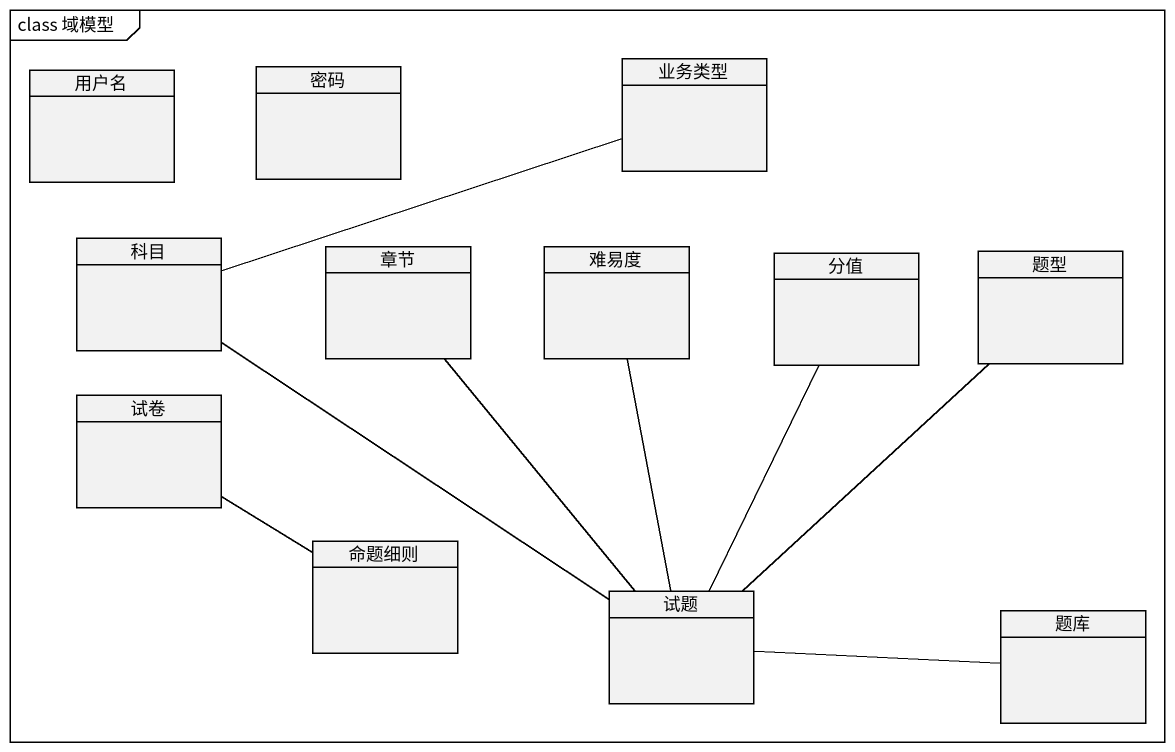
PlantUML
@startuml
mainframe class 域模型
hide circle
hide empty members
class 用户名
class 密码
class 业务类型
class 科目
class 章节
class 难易度
class 分值
class 题型
class 试卷
class 命题细则
class 试题
class 题库
科目 -right- 业务类型
命题细则 -up- 试卷
试题 -up- 科目
试题 -up- 章节
试题 -up- 难易度
试题 -up- 分值
试题 -up- 题型
题库 -left- 试题
@enduml
